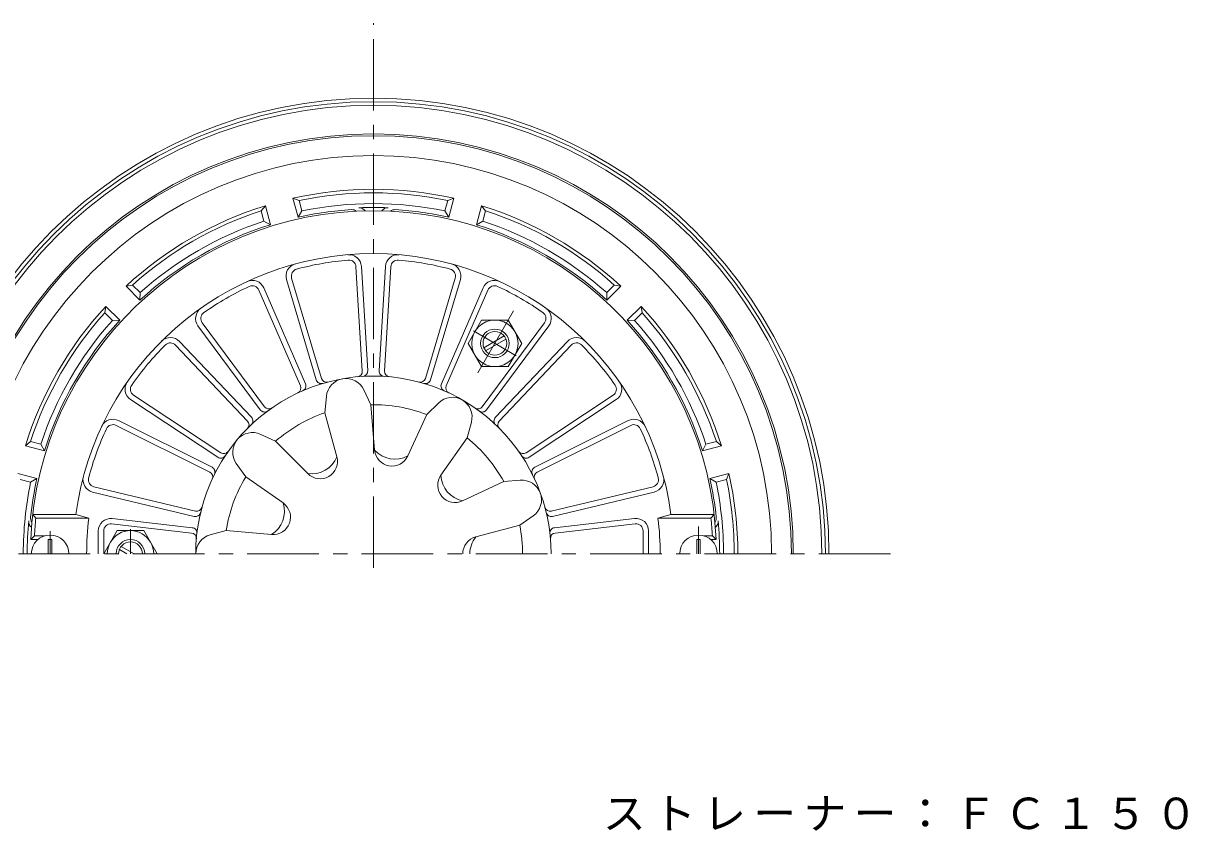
# Model space of a CAD drawing. Units: millimetres, scale not verified. Extents: x -351 to 294, y -461 to 489.
# Drawn here: x -141.5 to 184.4, y 263 to 489 of the extents above; entities that cross this region are included whole.
import ezdxf

# ---------------------------------------------------------------- set-up
doc = ezdxf.new("R2010")
doc.units = ezdxf.units.MM
doc.header["$LTSCALE"] = 4
doc.linetypes.add('CHAIN1', pattern=[8, 5, -1, 1, -1])
for name, color, linetype, lineweight in [('0-0_通り芯', 3, 'Continuous', 9), ('0-1_躯体', 2, 'Continuous', 9), ('0-2_仕上', 6, 'Continuous', 9), ('0-5_寸法', 7, 'Continuous', 9)]:
    doc.layers.add(name, color=color, linetype=linetype, lineweight=lineweight)
doc.styles.add('ＭＳ ゴシック', font='')
doc.styles.get('ＭＳ ゴシック').set_extended_font_data('MS Gothic')

msp = doc.modelspace()

# ---------------------------------------------------------------- linework, layer by layer
at = {"layer": '0-0_通り芯', "linetype": 'CHAIN1'}
for p, q in [((-43.493, 336.545), (-43.493, 488.958)), ((101.209, 340.513), (-199.248, 340.513))]:
    msp.add_line(p, q, dxfattribs=at)
at = {"layer": '0-0_通り芯'}
for radius in [127.5, 126.5, 125.5]:
    msp.add_arc((-43.493, 340.513), radius, 0, 180, dxfattribs=at)
at = {"layer": '0-1_躯体'}
for p, q in [((-64.584, 434.68), (-66.008, 439.997)), ((-64.282, 439.35), (-66.008, 439.997)), ((-20.977, 439.997), (-22.704, 439.35)), ((-22.402, 434.68), (-20.977, 439.997)), ((-73.736, 437.926), (-74.907, 436.503)), ((-72.311, 432.609), (-73.736, 437.926)), ((-63.505, 436.448), (-64.282, 439.35)), ((-23.481, 436.448), (-22.704, 439.35)), ((-14.675, 432.609), (-13.25, 437.926)), ((-12.079, 436.503), (-13.25, 437.926)), ((-74.13, 433.601), (-74.907, 436.503)), ((-72.311, 432.609), (-74.13, 433.601)), ((-63.505, 436.448), (-64.584, 434.68)), ((-22.402, 434.68), (-23.481, 436.448)), ((-12.856, 433.601), (-14.675, 432.609)), ((-12.856, 433.601), (-12.079, 436.503)), ((-110.916, 415.713), (-112.734, 415.411)), ((-108.842, 411.518), (-112.734, 415.411)), ((-108.791, 413.589), (-110.916, 415.713)), ((21.805, 413.589), (23.93, 415.714)), ((21.856, 411.518), (25.748, 415.411)), ((25.748, 415.411), (23.93, 415.714)), ((-108.791, 413.589), (-108.842, 411.518)), ((21.856, 411.518), (21.805, 413.589)), ((-118.391, 409.754), (-118.694, 407.935)), ((-116.569, 405.811), (-118.694, 407.935)), ((-114.499, 405.862), (-118.391, 409.754)), ((27.513, 405.861), (31.405, 409.754)), ((29.583, 405.811), (31.708, 407.935)), ((31.708, 407.935), (31.405, 409.754)), ((-114.499, 405.862), (-116.569, 405.811)), ((29.583, 405.811), (27.513, 405.861)), ((-139.483, 371.927), (-140.906, 370.756)), ((-136.581, 371.15), (-139.483, 371.927)), ((49.595, 371.15), (52.497, 371.927)), ((53.92, 370.756), (52.497, 371.927)), ((-135.589, 369.331), (-140.906, 370.756)), ((-136.581, 371.15), (-135.589, 369.331)), ((48.603, 369.331), (49.595, 371.15)), ((48.603, 369.331), (53.92, 370.756)), ((-137.66, 361.603), (-142.977, 363.028)), ((50.674, 361.603), (55.991, 363.028)), ((55.344, 361.302), (55.991, 363.028)), ((-139.428, 360.524), (-142.33, 361.302)), ((-139.428, 360.524), (-137.66, 361.603)), ((52.442, 360.524), (50.674, 361.603)), ((52.442, 360.524), (55.344, 361.302))]:
    msp.add_line(p, q, dxfattribs=at)
at = {"layer": '0-1_躯体', "color": 4, "linetype": 'CHAIN1'}
for p, q in [((-4.242, 408.498), (-14.746, 390.304)), ((-15.48, 402.859), (-3.506, 395.946)), ((-111.493, 340.513), (-111.493, 347.426))]:
    msp.add_line(p, q, dxfattribs=at)
at = {"layer": '0-1_躯体', "color": 4}
for p, q in [((-16.993, 399.402), (-13.24, 405.902)), ((-13.24, 405.902), (-5.746, 405.902)), ((-1.993, 399.402), (-5.746, 405.902)), ((-12.588, 398.193), (-6.897, 401.478)), ((-16.993, 399.402), (-13.24, 392.902)), ((-12.088, 397.327), (-6.397, 400.612)), ((-1.993, 399.402), (-5.746, 392.902)), ((-13.24, 392.902), (-5.746, 392.902)), ((-115.243, 347.008), (-118.993, 340.513)), ((-115.243, 347.008), (-107.737, 347.008)), ((-103.99, 340.517), (-107.737, 347.008)), ((-110.493, 340.513), (-114.088, 342.588)), ((-112.493, 340.513), (-114.588, 341.723)), ((-103.993, 340.513), (-103.99, 340.517))]:
    msp.add_line(p, q, dxfattribs=at)
for centre, radius in [((-9.488, 399.4), 6.5), ((-9.493, 399.402), 4), ((-9.493, 399.402), 3.324)]:
    msp.add_circle(centre, radius, dxfattribs=at)
at = {"layer": '0-1_躯体'}
for centre, radius, start, end in [((-43.493, 340.513), 117.5, 0, 180), ((-43.493, 340.513), 117, 0, 180), ((-43.493, 340.513), 111.441, 0, 180), ((-43.493, 340.513), 102, 77.24745, 102.75252), ((-43.493, 340.513), 101, 78.1216, 101.87843), ((-43.493, 340.513), 102, 107.24745, 132.75252), ((-43.493, 340.513), 96.5, 93.64027, 102.62434), ((-43.493, 340.513), 98, 78.21725, 101.78276), ((-49.493, 434.822), 2, 51.83243, 93.64053), ((-43.493, 340.513), 96.917, 87.58473, 92.41527), ((-47.493, 435.345), 2, 34.6945, 92.41542), ((-39.493, 435.345), 2, 87.58458, 145.3055), ((-37.493, 434.822), 2, 86.35947, 128.16757), ((-43.493, 340.513), 96.5, 77.37563, 86.35973), ((-43.493, 340.513), 102, 47.24745, 72.75252), ((-43.493, 340.513), 101, 108.1216, 131.87843), ((-43.493, 340.513), 98, 108.21725, 131.78276), ((-43.493, 340.513), 98, 48.21725, 71.78276), ((-43.493, 340.513), 101, 48.1216, 71.87843), ((-43.493, 340.513), 96.5, 107.37563, 132.62434), ((-43.493, 340.513), 96.5, 47.37563, 72.62434), ((-43.493, 340.513), 102, 137.24745, 162.75252), ((-43.493, 340.513), 101, 138.1216, 161.87843), ((-43.493, 340.513), 102, 17.24745, 42.75252), ((-43.493, 340.513), 101, 18.1216, 41.87843), ((-43.493, 340.513), 98, 138.21725, 161.78276), ((-43.493, 340.513), 96.5, 137.37563, 162.62434), ((-43.493, 340.513), 96.5, 17.37563, 42.62434), ((-43.493, 340.513), 98, 18.21725, 41.78276), ((-43.493, 340.513), 102, 0, 12.75252), ((-43.493, 340.513), 98, 168.21722, 179.99998), ((-43.493, 340.513), 96.5, 167.37566, 173.92558), ((-43.493, 340.513), 96.5, 6.07442, 12.62434), ((-43.493, 340.513), 98, 0, 11.78276), ((-43.493, 340.513), 101, 0, 11.87843), ((-43.493, 340.513), 96.917, 174.55904, 180), ((-137.982, 349.513), 2, 174.55836, 232.27983), ((-137.462, 350.513), 2, 173.92577, 215.73543), ((50.476, 350.513), 2, 324.26457, 6.07423), ((50.996, 349.513), 2, 307.71831, 5.44164), ((-43.493, 340.513), 96.917, 0, 5.44096)]:
    msp.add_arc(centre, radius, start, end, dxfattribs=at)
at = {"layer": '0-1_躯体', "color": 4}
for centre, radius, start, end in [((-111.493, 340.518), 6.5, 359.95093, 180.04907), ((-111.493, 340.513), 4, 0, 180), ((-111.493, 340.513), 3.324, 0, 180)]:
    msp.add_arc(centre, radius, start, end, dxfattribs=at)
at = {"layer": '0-2_仕上'}
for p, q in [((-48.37, 420.84), (-46.596, 391.627)), ((-46.873, 420.931), (-45.101, 391.739)), ((-40.113, 420.931), (-41.885, 391.739)), ((-38.616, 420.84), (-40.389, 391.627)), ((-67.821, 417.237), (-59.503, 389.2)), ((-66.383, 417.664), (-58.059, 389.606)), ((-20.603, 417.664), (-28.927, 389.606)), ((-19.165, 417.237), (-27.483, 389.2)), ((-75.55, 414.327), (-63.891, 387.483)), ((-74.174, 414.925), (-62.524, 388.1)), ((-12.812, 414.925), (-24.462, 388.1)), ((-11.436, 414.327), (-23.095, 387.483)), ((-92.595, 404.289), (-75.189, 380.788)), ((-91.39, 405.182), (-73.971, 381.663)), ((4.404, 405.182), (-13.015, 381.663)), ((5.609, 404.289), (-11.797, 380.788)), ((-98.863, 398.912), (-78.726, 377.673)), ((-97.774, 399.944), (-77.652, 378.721)), ((10.788, 399.944), (-9.334, 378.721)), ((11.877, 398.912), (-8.26, 377.673)), ((-110.62, 384.9), (-86.207, 368.757)), ((-44.25, 382.236), (-46.189, 386.395)), ((23.634, 384.9), (-0.779, 368.757)), ((-111.447, 383.649), (-87.053, 367.518)), ((-57.052, 379.978), (-56.653, 384.55)), ((-44.25, 382.236), (-43.165, 369.522)), ((-28.512, 379.461), (-25.267, 382.706)), ((24.461, 383.649), (0.067, 367.518)), ((-57.052, 379.978), (-53.723, 367.661)), ((-28.512, 379.461), (-33.879, 367.885)), ((-115.497, 376.452), (-89.311, 363.382)), ((-114.827, 377.795), (-88.66, 364.734)), ((-17.254, 372.961), (-16.065, 377.393)), ((27.841, 377.795), (1.674, 364.734)), ((28.511, 376.452), (2.325, 363.382)), ((-70.892, 371.988), (-75.051, 373.928)), ((-70.892, 371.988), (-61.889, 362.946)), ((-17.254, 372.961), (-24.595, 362.525)), ((-79.248, 362.03), (-81.88, 365.788)), ((-79.248, 362.03), (-68.78, 354.734)), ((-121.753, 359.265), (-93.291, 352.445)), ((-6.981, 360.719), (-18.534, 355.301)), ((-6.981, 360.719), (-2.41, 361.119)), ((34.767, 359.265), (6.305, 352.445)), ((-122.102, 357.806), (-93.662, 350.991)), ((35.116, 357.806), (6.676, 350.991)), ((-137.965, 350.513), (-138.861, 351.513)), ((-137.965, 350.513), (-123.136, 350.513)), ((-116.766, 348.894), (-94.369, 346.332)), ((-116.595, 350.384), (-94.221, 347.825)), ((-2.535, 348.503), (1.224, 351.135)), ((29.609, 350.384), (7.235, 347.825)), ((29.78, 348.894), (7.383, 346.332)), ((50.979, 350.513), (36.15, 350.513)), ((50.979, 350.513), (51.875, 351.513)), ((-138.361, 345.513), (-139.41, 344.513)), ((-138.361, 345.513), (-135.594, 345.513)), ((-120.493, 346.907), (-120.493, 340.513)), ((-118.993, 340.513), (-118.993, 346.907)), ((-84.714, 347.013), (-89.146, 345.825)), ((-84.714, 347.013), (-72.005, 345.873)), ((-2.535, 348.503), (-14.867, 345.227)), ((32.007, 340.513), (32.007, 346.907)), ((33.507, 346.907), (33.507, 340.513)), ((51.375, 345.513), (49.108, 345.513)), ((51.375, 345.513), (52.424, 344.513)), ((-139.41, 344.513), (-137.393, 344.513)), ((52.424, 344.513), (50.907, 344.513))]:
    msp.add_line(p, q, dxfattribs=at)
at = {"layer": '0-2_仕上', "color": 4, "linetype": 'CHAIN1'}
for p, q in [((-133.993, 340.513), (-133.993, 346.879)), ((47.507, 340.513), (47.507, 348.12))]:
    msp.add_line(p, q, dxfattribs=at)
at = {"layer": '0-2_仕上', "color": 4}
for p, q in [((-133.493, 344.513), (-134.493, 344.513)), ((-134.493, 340.513), (-134.493, 344.513)), ((-133.493, 340.513), (-133.493, 344.513)), ((47.007, 344.513), (48.007, 344.513)), ((47.007, 340.513), (47.007, 344.513)), ((48.007, 340.513), (48.007, 344.513))]:
    msp.add_line(p, q, dxfattribs=at)
at = {"layer": '0-2_仕上'}
for points in [[(-138.861, 351.513), (-126.77, 351.513), (-123.136, 350.513)], [(51.875, 351.513), (39.784, 351.513), (36.15, 350.513)]]:
    msp.add_lwpolyline(points, dxfattribs=at)
for centre, radius, start, end in [((-43.493, 340.513), 96, 2.38802, 177.61198), ((-43.493, 340.513), 84, 7.52463, 172.47537), ((-50.367, 420.719), 3.5, 3.47472, 94.89842), ((-36.619, 420.719), 3.5, 85.10176, 176.52547), ((-64.466, 418.233), 3.5, 105.10176, 196.52547), ((-43.493, 340.513), 82.5, 94.89825, 105.10173), ((-50.367, 420.719), 2, 3.47487, 94.89857), ((-36.619, 420.719), 2, 85.10176, 176.52547), ((-43.493, 340.513), 82.5, 74.89825, 85.10173), ((-22.52, 418.233), 3.5, 343.47472, 74.89842), ((-64.466, 418.233), 2, 105.10176, 196.52547), ((-22.52, 418.233), 2, 343.47487, 74.89857), ((-43.493, 340.513), 82.5, 114.89825, 125.10173), ((-77.384, 413.531), 3.5, 23.47472, 114.89842), ((-77.384, 413.531), 2, 23.47487, 114.89857), ((-9.602, 413.531), 3.5, 65.10176, 156.52547), ((-9.602, 413.531), 2, 65.10176, 156.52547), ((-43.493, 340.513), 82.5, 54.89825, 65.10173), ((-89.783, 406.372), 3.5, 125.10176, 216.52547), ((-89.783, 406.372), 2, 125.10176, 216.52547), ((2.797, 406.372), 2, 323.47487, 54.89857), ((2.797, 406.372), 3.5, 323.47472, 54.89842), ((-100.314, 397.536), 3.5, 43.47472, 134.89842), ((13.328, 397.536), 3.5, 45.10176, 136.52547), ((-43.493, 340.513), 82.5, 134.89825, 145.10173), ((-100.314, 397.536), 2, 43.47487, 134.89857), ((13.328, 397.536), 2, 45.10176, 136.52547), ((-43.493, 340.513), 82.5, 34.89825, 45.10173), ((-48.094, 391.536), 1.5, 275.15231, 3.47432), ((-46.598, 391.648), 1.5, 273.47458, 3.4751), ((-40.388, 391.649), 1.5, 176.52489, 266.52541), ((-38.892, 391.536), 1.5, 176.52567, 264.84767), ((-109.517, 386.568), 3.5, 145.10176, 236.52547), ((-43.493, 340.513), 49.73, 0, 180), ((-63.9, 387.503), 1.5, 293.47458, 23.4751), ((-58.065, 389.627), 1.5, 196.52489, 286.52541), ((-56.621, 390.032), 1.5, 196.52567, 284.84767), ((-51.173, 384.071), 5.5, 24.99896, 175.00104), ((-30.365, 390.032), 1.5, 255.15231, 343.47432), ((-28.921, 389.627), 1.5, 253.47458, 343.4751), ((-23.086, 387.503), 1.5, 156.52489, 246.52541), ((22.531, 386.568), 3.5, 303.47472, 34.89842), ((-109.517, 386.568), 2, 145.10176, 236.52547), ((-65.267, 386.885), 1.5, 295.15231, 23.47432), ((-21.719, 386.885), 1.5, 156.52567, 244.84767), ((22.531, 386.568), 2, 303.47487, 34.89857), ((-72.766, 382.556), 1.5, 216.52567, 304.84767), ((-43.493, 340.513), 41.73, 68.96107, 91.03893), ((-21.378, 378.817), 5.5, 344.99896, 135.00104), ((-14.22, 382.556), 1.5, 235.15231, 323.47432), ((-116.39, 374.663), 3.5, 63.47472, 154.89842), ((-78.741, 377.689), 1.5, 313.47458, 43.4751), ((-73.984, 381.681), 1.5, 216.52489, 306.52541), ((-43.493, 340.513), 41.73, 108.96107, 131.03894), ((-13.002, 381.681), 1.5, 233.47458, 323.4751), ((-8.245, 377.689), 1.5, 136.52489, 226.52541), ((29.404, 374.663), 3.5, 25.10176, 116.52547), ((-43.493, 340.513), 82.5, 154.89825, 165.01146), ((-116.39, 374.663), 2, 63.47487, 154.89857), ((-79.814, 376.641), 1.5, 315.15231, 43.47432), ((-7.172, 376.641), 1.5, 136.52567, 224.84767), ((29.404, 374.663), 2, 25.10176, 116.52547), ((-43.493, 340.513), 82.5, 14.89825, 25.10173), ((-77.375, 368.943), 5.5, 64.99896, 215.00104), ((-43.493, 340.513), 41.73, 28.96106, 51.03893), ((-85.38, 370.009), 1.5, 236.52567, 324.84767), ((-38.305, 369.937), 4.878, 184.87517, 335.12476), ((-37.476, 374.635), 7.649, 221.94609, 298.05399), ((-1.606, 370.008), 1.5, 215.15231, 303.47432), ((-86.225, 368.77), 1.5, 236.52489, 326.52541), ((-58.432, 366.388), 4.878, 224.87517, 15.12476), ((-60.817, 370.519), 7.649, 261.94609, 338.05399), ((-0.76, 368.77), 1.5, 213.47458, 303.4751), ((-121.287, 361.21), 3.5, 165.10176, 256.52547), ((-89.981, 362.04), 1.5, 335.15231, 63.47432), ((-89.33, 363.392), 1.5, 333.47458, 63.4751), ((-43.493, 340.513), 41.73, 148.96107, 171.03893), ((-20.605, 359.718), 4.878, 144.87517, 295.12476), ((-16.951, 362.784), 7.649, 181.94609, 258.05399), ((2.344, 363.392), 1.5, 116.52489, 206.52541), ((2.995, 362.04), 1.5, 116.52567, 204.84767), ((34.301, 361.21), 3.5, 283.47472, 14.89842), ((-121.287, 361.21), 2, 165.10176, 256.52547), ((-1.93, 355.64), 5.5, 304.99896, 95.00104), ((34.301, 361.21), 2, 283.47487, 14.89857), ((-93.313, 352.45), 1.5, 256.52489, 346.52541), ((-92.942, 353.904), 1.5, 256.52567, 344.84767), ((-71.569, 350.732), 4.878, 264.87524, 55.12483), ((-76.052, 352.363), 7.649, 301.94601, 18.05391), ((5.956, 353.904), 1.5, 195.15231, 283.47432), ((6.327, 352.45), 1.5, 193.47458, 283.4751), ((-43.493, 340.513), 95, 173.95767, 176.98305), ((-43.493, 340.513), 80.268, 172.89853, 180), ((-116.993, 346.907), 3.5, 83.47501, 180), ((-116.993, 346.907), 2, 83.47501, 180), ((30.007, 346.907), 3.5, 0, 96.52499), ((30.007, 346.907), 2, 0, 96.52499), ((-43.493, 340.513), 80.268, 0, 7.10147), ((-43.493, 340.513), 95, 3.01695, 6.04233), ((-94.54, 344.842), 1.5, 355.15231, 83.47432), ((-94.391, 346.335), 1.5, 353.47458, 83.4751), ((-87.723, 340.513), 5.5, 104.99896, 180), ((-43.493, 340.513), 41.73, 0, 11.03893), ((7.405, 346.335), 1.5, 96.52489, 186.52541), ((7.554, 344.842), 1.5, 96.52567, 184.84767), ((-13.615, 340.513), 4.878, 104.87517, 180), ((-8.844, 340.513), 7.649, 141.94609, 180.00018)]:
    msp.add_arc(centre, radius, start, end, dxfattribs=at)
at = {"layer": '0-2_仕上', "color": 4}
for centre in [(-133.993, 340.513), (47.507, 340.513)]:
    msp.add_arc(centre, 5.25, 0, 180, dxfattribs=at)

# ---------------------------------------------------------------- texts
at = {"layer": '0-5_寸法', "insert": (20.727, 263.031), "char_height": 8.798, "attachment_point": 7, "style": 'ＭＳ ゴシック'}
msp.add_mtext('\\T1.17;ストレーナー：ＦＣ１５０', dxfattribs=at)

doc.saveas('drawing.dxf')
